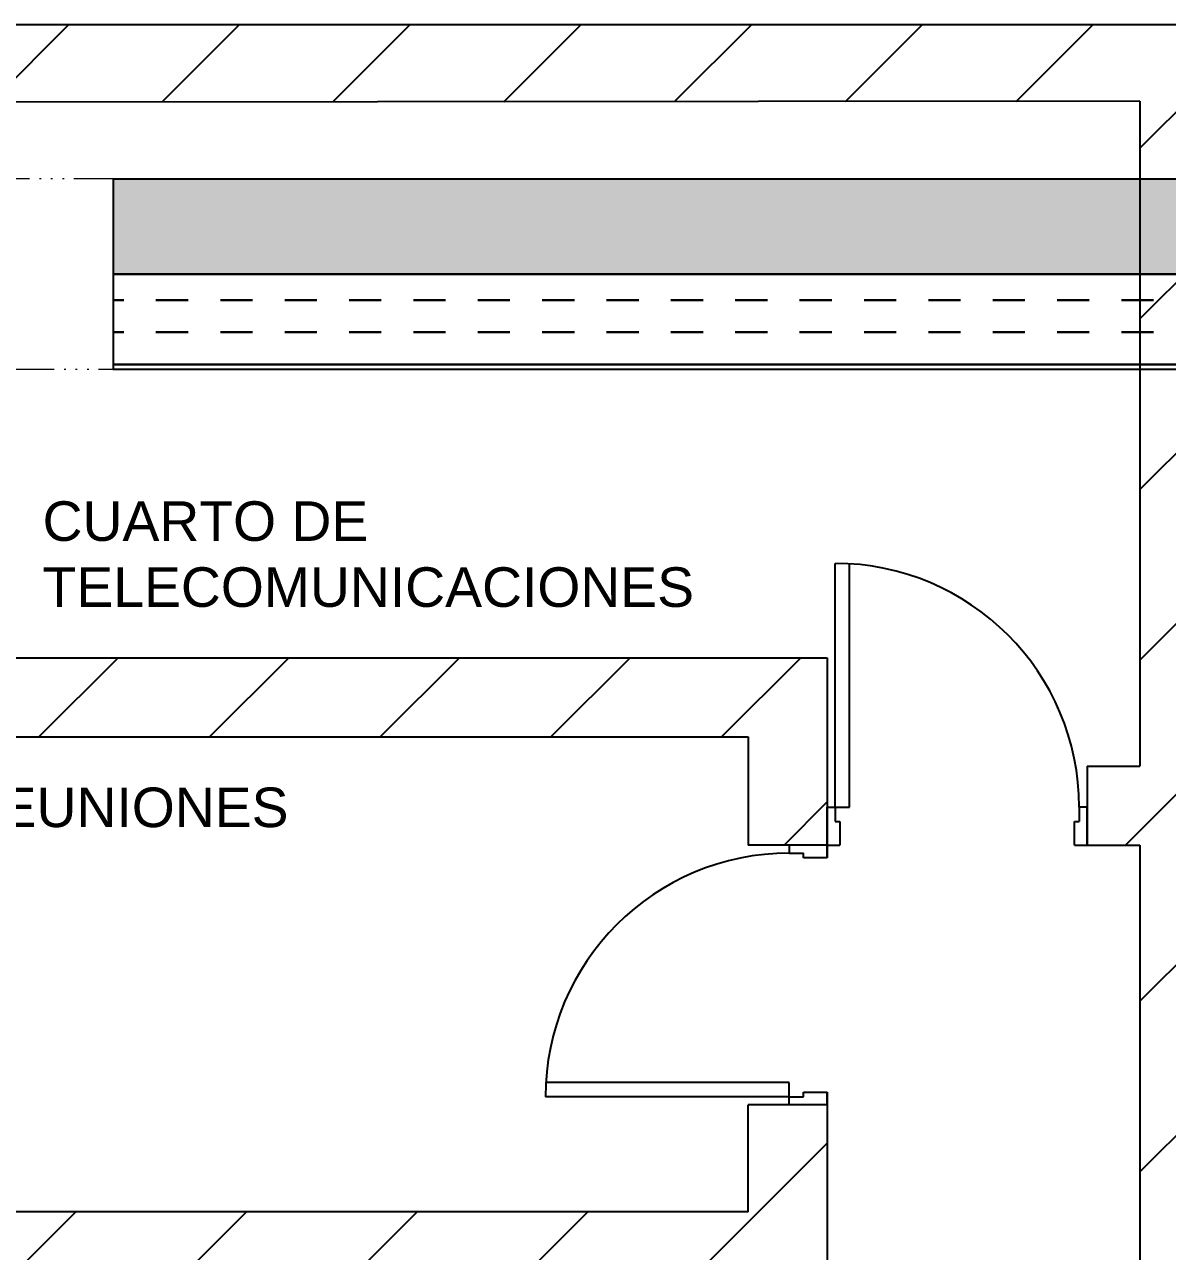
# Model space of a CAD drawing. Header units: millimetres. Extents: x 580 to 1830, y 656 to 1501.
# Drawn here: x 903.8 to 1084.2, y 1307.7 to 1501.5 of the extents above; entities that cross this region are included whole.
import ezdxf

# ---------------------------------------------------------------- set-up
doc = ezdxf.new("R2010")
doc.units = ezdxf.units.MM
doc.linetypes.add('ACAD_ISO14W100', pattern=[25.5, 12, -3, 0.5, -3, 0.5, -3, 0.5, -3])
for name, color, linetype in [('bandeja', 250, 'Continuous'), ('Puertas', 7, 'Continuous'), ('tabiques', 70, 'Continuous')]:
    doc.layers.add(name, color=color, linetype=linetype)
doc.layers.add('cableado telecomunicaciones', color=7, linetype='Continuous', true_color=0xe679fc)
for name, color, linetype, lineweight in [('instalacion electrica', 160, 'Continuous', 30), ('mobiliario', 253, 'Continuous', 15), ('Planta1', 250, 'Continuous', 15)]:
    doc.layers.add(name, color=color, linetype=linetype, lineweight=lineweight)
doc.layers.add('separador', color=1, linetype='Continuous', lineweight=30, true_color=0xff0000)
doc.styles.get("Standard").update_dxf_attribs({"font": 'arial.ttf'})

# ---------------------------------------------------------------- blocks, each defined once
blk = doc.blocks.new('Puerta hacia la izquierda')
for p, q in [((-0.795, 0.12), (-0.795, 0.89)), ((-0.75, 0.12), (-0.75, 0.8887)), ((-0.82, 0), (-0.82, 0.12)), ((-0.82, 0.12), (-0.795, 0.12)), ((-0.795, 0.12), (-0.795, 0.075)), ((-0.795, 0.12), (-0.75, 0.12)), ((0, 0.12), (-0.025, 0.12)), ((-0.025, 0.12), (-0.025, 0.075)), ((0, 0.075), (0, 0.12)), ((-0.795, 0.075), (-0.78, 0.075)), ((-0.78, 0.075), (-0.78, 0)), ((-0.04, 0), (-0.04, 0.075)), ((-0.04, 0.075), (-0.025, 0.075)), ((0, 0), (0, 0.075)), ((-0.82, 0), (-0.78, 0)), ((-0.04, 0), (0, 0))]:
    blk.add_line(p, q)
blk.add_arc((-0.795, 0.12), 0.77, 0, 90)
blk = doc.blocks.new('Bloque puerta izquierda')
blk.add_blockref('Puerta hacia la izquierda', (0.82, 0))
blk = doc.blocks.new('bloque RACK')
at = {"layer": 'Planta1', "color": 253, "linetype": 'ACAD_ISO14W100', "ltscale": 0.01}
for p, q in [((0.4234, -0.8416), (0.4234, -1.4216)), ((1.2334, -0.8416), (0.4234, -0.8416)), ((1.2334, -1.4216), (1.2334, -0.8416)), ((0.4234, -1.4216), (1.2334, -1.4216))]:
    blk.add_line(p, q, dxfattribs=at)

msp = doc.modelspace()

# ---------------------------------------------------------------- hatches: boundary and pattern name
at = {"layer": 'cableado telecomunicaciones'}
h = msp.add_hatch(dxfattribs=at)
h.set_pattern_fill('HONEY', color=256, scale=1.9)
edge = h.paths.add_edge_path()
edge.add_line((1079.55, 1168.35), (1079.55, 1183.35))
edge.add_line((1079.55, 1183.35), (741.99, 1183.35))
edge.add_arc((741.99, 1223.35), 40, 180, 270, ccw=False)
edge.add_line((701.99, 1223.35), (701.99, 1422.07))
edge.add_arc((741.99, 1422.07), 40, 90, 180, ccw=False)
edge.add_line((741.99, 1462.07), (875.89, 1462.07))
edge.add_line((875.89, 1462.07), (875.89, 1477.07))
edge.add_line((875.89, 1477.07), (741.99, 1477.07))
edge.add_arc((741.99, 1422.07), 55, 90, 180)
edge.add_line((686.99, 1422.07), (686.99, 1243.73))
edge.add_line((686.99, 1243.73), (686.99, 1223.35))
edge.add_arc((741.99, 1223.35), 55, 180, 270)
edge.add_line((741.99, 1168.35), (1079.55, 1168.35))
h = msp.add_hatch(dxfattribs=at)
h.set_pattern_fill('HONEY', color=256, scale=1.9)
h.set_pattern_definition([(0, (-89664.291, -49120.476), (9.04875, 5.22429823), [6.0325, -12.065]), (120, (-89664.291, -49120.476), (-9.04874998, 5.22429826), [6.0325, -12.065]), (60, (-89664.291, -49120.476), (2e-08, 10.44859649), [-12.065, 6.0325])])
h.paths.add_polyline_path([(1079.88, 1477.1), (917.83, 1477.1), (917.83, 1462.07), (1079.88, 1462.07)])
h.paths.add_polyline_path([(1092.38, 1477.1), (1079.88, 1477.1), (1079.88, 1462.07), (1092.38, 1462.07)])
h.paths.add_polyline_path([(1606.38, 1477.1), (1092.38, 1477.1), (1092.38, 1462.07), (1557.53, 1462.07), (1565.11, 1466.44), (1566.36, 1464.28), (1562.53, 1462.07), (1606.38, 1462.07, -0.414214), (1646.38, 1422.07), (1646.38, 1383.46), (1661.41, 1383.46), (1661.41, 1386.76), (1659.35, 1387.23), (1658.68, 1387.02), (1658.02, 1389.12), (1661.41, 1390.18), (1661.41, 1422.07, 0.02962), (1661.02, 1428.57), (1660.82, 1429.07), (1660.68, 1429.52), (1660.54, 1430.03), (1660.41, 1430.69), (1660.36, 1431.27), (1660.46, 1431.7), (1660.53, 1431.85, 0.362821)])
h.paths.add_polyline_path([(1661.41, 1382.96), (1646.38, 1382.96), (1646.38, 1381.46), (1661.41, 1381.46)])
h.paths.add_polyline_path([(1646.38, 1116.35), (1661.41, 1116.35), (1661.41, 1325.1), (1661.21, 1325.41), (1661.04, 1325.71), (1660.84, 1326.06), (1660.66, 1326.45), (1660.52, 1326.83), (1660.41, 1327.21), (1660.33, 1327.63), (1660.3, 1328.05), (1660.38, 1328.37), (1660.56, 1328.67), (1660.8, 1328.9), (1661.04, 1328.98), (1661.41, 1329.04), (1661.41, 1332.74), (1661.21, 1332.94), (1661.07, 1333.19), (1660.94, 1333.52), (1660.89, 1333.81), (1660.9, 1334.08), (1660.93, 1334.36), (1660.99, 1334.71), (1661.08, 1335.12), (1661.17, 1335.48), (1661.27, 1335.79), (1661.41, 1336.19), (1661.41, 1375.14), (1658.02, 1376.2), (1658.68, 1378.3), (1659.35, 1378.09), (1661.41, 1378.56), (1661.41, 1380.96), (1646.38, 1380.96)])
at = {"layer": 'instalacion electrica'}
h = msp.add_hatch(dxfattribs=at)
h.set_pattern_fill('INSUL', color=256, scale=1.6)
edge = h.paths.add_edge_path()
edge.add_line((1079.55, 1183.35), (1079.55, 1198.35))
edge.add_line((1079.55, 1198.35), (741.99, 1198.35))
edge.add_arc((741.99, 1223.35), 25, 180, 270, ccw=False)
edge.add_line((716.99, 1223.35), (716.99, 1422.07))
edge.add_arc((741.99, 1422.07), 25, 90, 180, ccw=False)
edge.add_line((741.99, 1447.07), (875.89, 1447.07))
edge.add_line((875.89, 1447.07), (875.89, 1462.07))
edge.add_line((875.89, 1462.07), (741.99, 1462.07))
edge.add_arc((741.99, 1422.07), 40, 90, 180)
edge.add_line((701.99, 1422.07), (701.99, 1223.35))
edge.add_arc((741.99, 1223.35), 40, 180, 270)
edge.add_line((741.99, 1183.35), (1079.55, 1183.35))
h = msp.add_hatch(dxfattribs=at)
h.set_pattern_fill('INSUL', color=256, scale=1.6)
h.paths.add_polyline_path([(1079.88, 1462.07), (917.83, 1462.07), (917.83, 1447.07), (1079.88, 1447.07)])
h.paths.add_polyline_path([(1092.38, 1462.07), (1079.88, 1462.07), (1079.88, 1447.07), (1092.38, 1447.07)])
h.paths.add_polyline_path([(1557.53, 1462.07), (1092.38, 1462.07), (1092.38, 1447.07), (1531.52, 1447.07)])
edge = h.paths.add_edge_path()
edge.add_line((1631.38, 1116.35), (1646.38, 1116.35))
edge.add_line((1646.38, 1116.35), (1646.38, 1380.96))
edge.add_line((1646.38, 1380.96), (1638.87, 1380.96))
edge.add_line((1638.87, 1380.96), (1638.87, 1383.46))
edge.add_line((1638.87, 1383.46), (1646.38, 1383.46))
edge.add_line((1646.38, 1383.46), (1646.38, 1422.07))
edge.add_arc((1606.38, 1422.07), 40, 0, 90)
edge.add_line((1606.38, 1462.07), (1562.53, 1462.07))
edge.add_line((1562.53, 1462.07), (1536.53, 1447.07))
edge.add_line((1536.53, 1447.07), (1596.11, 1447.07))
edge.add_line((1596.11, 1447.07), (1595.91, 1447.88))
edge.add_line((1595.91, 1447.88), (1596.33, 1448.56))
edge.add_line((1596.33, 1448.56), (1596.96, 1448.79))
edge.add_line((1596.96, 1448.79), (1597.73, 1448.91))
edge.add_line((1597.73, 1448.91), (1598.46, 1448.9))
edge.add_line((1598.46, 1448.9), (1599.27, 1448.79))
edge.add_line((1599.27, 1448.79), (1600.19, 1448.6))
edge.add_line((1600.19, 1448.6), (1601.03, 1448.35))
edge.add_line((1601.03, 1448.35), (1601.8, 1448.04))
edge.add_line((1601.8, 1448.04), (1602.82, 1447.56))
edge.add_line((1602.82, 1447.56), (1603.72, 1447.07))
edge.add_line((1603.72, 1447.07), (1606.38, 1447.07))
edge.add_arc((1606.38, 1422.07), 25, 0, 90, ccw=False)
edge.add_line((1631.38, 1422.07), (1631.38, 1383.48))
edge.add_line((1631.38, 1383.48), (1636.39, 1383.48))
edge.add_line((1636.39, 1383.48), (1636.39, 1380.98))
edge.add_line((1636.39, 1380.98), (1631.38, 1380.98))
edge.add_line((1631.38, 1380.98), (1631.38, 1116.35))
at = {"layer": 'tabiques'}
h = msp.add_hatch(dxfattribs=at)
h.set_pattern_fill('ANSI31', color=256, scale=6)
h.set_pattern_definition([(45, (-89664.29, -49120.476), (-13.4703842, 13.4703842), [])])
h.paths.add_polyline_path([(1829.88, 1152.46), (1817.38, 1152.53), (1817.38, 1014.96), (1592.38, 1014.96), (1579.88, 1014.96), (1579.88, 1264.95), (1578.03, 1264.95), (1478.02, 1264.95), (1420.55, 1264.81), (1420.55, 1252.15), (1479.79, 1252.26), (1479.79, 1199.78), (1483.54, 1199.78), (1485.79, 1199.78), (1492.29, 1199.78), (1492.29, 1252.29), (1567.38, 1252.43), (1567.38, 1189.96), (1567.38, 1014.96), (1556.44, 1014.96), (1556.44, 1007.46), (1556.44, 1002.46), (1579.88, 1002.46), (1829.88, 1002.46)])
h.paths.add_polyline_path([(1506.44, 1014.96), (1492.29, 1014.96), (1492.29, 1158.78), (1479.79, 1158.78), (1479.79, 1014.96), (1479.79, 1014.45), (1477.37, 1014.45), (1477.37, 1002.46), (1479.79, 1002.46), (1506.44, 1002.46)], flags=0)
h.paths.add_polyline_path([(1343.05, 1214.98), (1330.48, 1214.96), (1030.54, 1214.38), (1030.54, 1260.49), (1026.79, 1260.49), (1024.54, 1260.49), (1018.04, 1260.49), (1018.04, 1214.35), (855.56, 1214.04), (854.3, 1213.99), (830.54, 1213.99), (830.53, 1213.99), (830.54, 1213.99), (830.54, 1301.49), (885.54, 1301.49), (1030.54, 1301.49), (1030.54, 1330.89), (1024.54, 1330.89), (1018.04, 1330.89), (1018.04, 1313.99), (830.54, 1313.99), (818.04, 1313.99), (818.04, 1301.49), (818.04, 1213.99), (758.4, 1213.99), (758.4, 1201.49), (830.54, 1201.49), (1330.51, 1202.46), (1330.33, 1143.98), (1342.83, 1143.98), (1343.01, 1202.42)])
h.paths.add_polyline_path([(1338.54, 1264.61), (1092.38, 1264.02), (1092.38, 1489.37), (1379.85, 1489.37), (1379.88, 1501.49), (579.88, 1501.49), (579.88, 1351.49), (592.38, 1351.49), (592.38, 1488.99), (817.47, 1489.1), (818.04, 1401.41), (818.04, 1388.99), (830.54, 1388.99), (1018.04, 1388.99), (1018.04, 1371.89), (1030.54, 1371.89), (1030.54, 1377.89), (1030.54, 1401.49), (830.54, 1401.49), (829.96, 1489.18), (1079.88, 1489.37), (1079.88, 1384.39), (1071.54, 1384.39), (1071.54, 1371.89), (1079.88, 1371.89), (1079.88, 1251.49), (1338.54, 1251.99), (1338.54, 1258.15)])
h.paths.add_polyline_path([(1342.42, 1015.07), (1342.7, 1102.98), (1336.7, 1102.98), (1330.2, 1102.98), (1329.92, 1014.96), (1029.88, 1014.96), (1029.88, 1007.46), (1029.88, 1002.46), (1329.88, 1002.46), (1342.42, 1002.46)])

# ---------------------------------------------------------------- linework, layer by layer
for p, q in [((579.88, 1501.49), (1829.88, 1501.49)), ((1079.88, 1489.37), (829.96, 1489.18)), ((1079.88, 1489.37), (1079.88, 1384.39)), ((830.54, 1401.49), (1030.54, 1401.49)), ((1030.54, 1401.49), (1030.54, 1369.89)), ((830.54, 1388.99), (1018.04, 1388.99)), ((1018.04, 1388.99), (1018.04, 1371.89)), ((1071.54, 1384.39), (1079.88, 1384.39)), ((1071.54, 1384.39), (1071.54, 1371.89)), ((1071.54, 1371.89), (1079.88, 1371.89)), ((1079.88, 1371.89), (1079.88, 1251.49)), ((1030.54, 1332.89), (1030.54, 1301.49)), ((1018.04, 1313.99), (830.54, 1313.99))]:
    msp.add_line(p, q)
at = {"layer": 'bandeja'}
msp.add_line((917.83, 1477.1), (917.83, 1447.07), dxfattribs=at)
for points in [[(917.83, 1477.1), (1606.38, 1477.1, -0.414214), (1661.41, 1422.07), (1661.41, 1116.35)], [(917.83, 1447.07), (1606.38, 1447.07, -0.414214), (1631.38, 1422.07), (1631.38, 1116.35)]]:
    msp.add_lwpolyline(points, format="xyb", dxfattribs=at)
at = {"layer": 'Puertas'}
for p, q in [((1030.54, 1371.89), (1018.04, 1371.89)), ((1030.54, 1330.89), (1018.04, 1330.89)), ((1018.04, 1313.99), (1018.04, 1330.89))]:
    msp.add_line(p, q, dxfattribs=at)
at = {"layer": 'separador'}
msp.add_lwpolyline([(917.83, 1462.07), (1606.38, 1462.07, -0.414214), (1646.38, 1422.07), (1646.38, 1116.35)], format="xyb", dxfattribs=at)

# ---------------------------------------------------------------- block references
at = {"layer": 'mobiliario', "xscale": 51.76799470492008, "yscale": 51.76799470492008, "zscale": 51.76799470492008}
msp.add_blockref('bloque RACK', (853.98, 1520.67), dxfattribs=at)
at = {"layer": 'Puertas', "xscale": 50, "yscale": 50, "zscale": 50}
msp.add_blockref('Bloque puerta izquierda', (1030.54, 1371.89), dxfattribs=at)
at = {"layer": 'Puertas', "xscale": 50, "yscale": 50, "zscale": 50, "rotation": 90}
msp.add_blockref('Bloque puerta izquierda', (1030.54, 1330.89), dxfattribs=at)

# ---------------------------------------------------------------- texts
at = {"layer": 'Planta1'}
msp.add_text('SALA DE  REUNIONES  ', height=6.25, dxfattribs=at).set_placement((851.86, 1374.74, 0))
at = {"layer": 'Planta1', "insert": (906.67, 1426.19), "char_height": 6.25, "width": 97.4348, "attachment_point": 1}
msp.add_mtext('CUARTO DE TELECOMUNICACIONES  ', dxfattribs=at)

doc.saveas('drawing.dxf')
